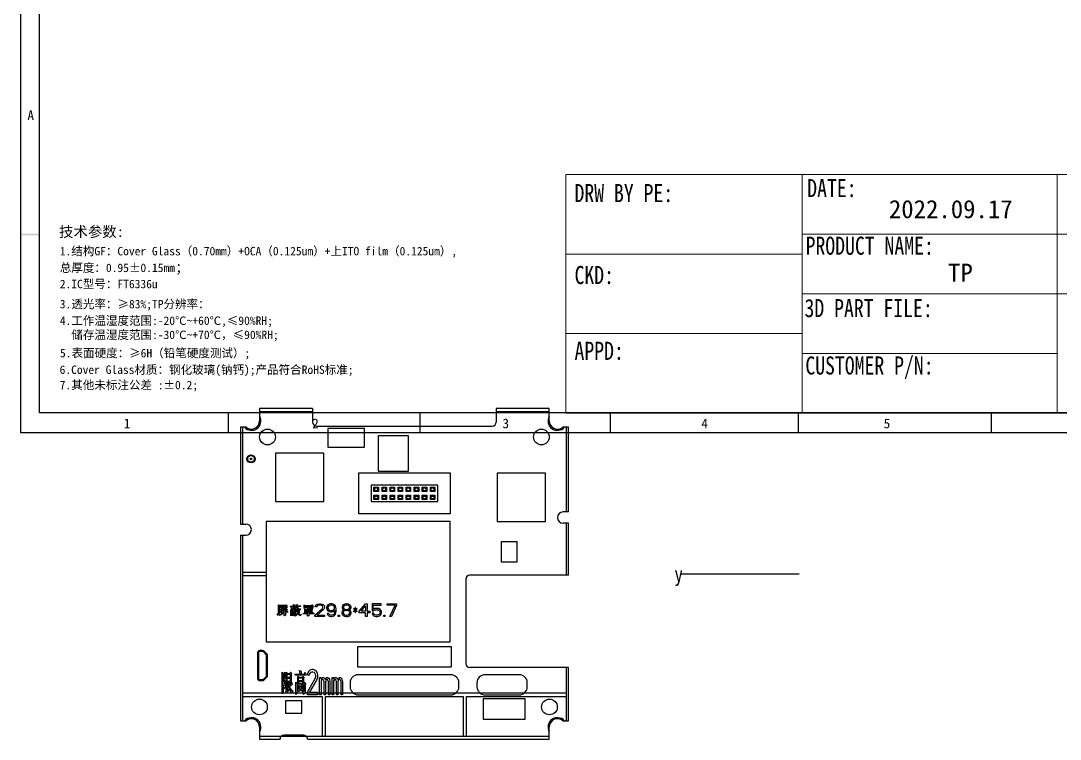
# Model space of a CAD drawing. Extents: x -144 to 4730, y -3845 to 502.
# Drawn here: x 765 to 1023.1, y -30.6 to 147.7 of the extents above; entities that cross this region are included whole.
import ezdxf
from ezdxf.enums import TextEntityAlignment as Align

# ---------------------------------------------------------------- set-up
doc = ezdxf.new("R2010")
doc.units = 0
doc.header["$LTSCALE"] = 15
doc.header["$MEASUREMENT"] = 0
doc.layers.get('0').update_dxf_attribs({"linetype": 'CONTINUOUS'})
for name, color, linetype in [('02___PRT_ALL_AXES', 7, 'CONTINUOUS'), ('03___PRT_ALL_CURVES', 7, 'CONTINUOUS'), ('05___PRT_ALL_DTM_CSYS', 7, 'CONTINUOUS'), ('dim', 3, 'CONTINUOUS'), ('Format', 7, 'CONTINUOUS')]:
    doc.layers.add(name, color=color, linetype=linetype)
doc.styles.add('Arial 4.5', font='宋体.ttf', dxfattribs={"height": 2.7})
doc.styles.get("Standard").update_dxf_attribs({"font": 'txt', "width": 0.8})
doc.styles.add('TEXTSTYLE_2', font='txt', dxfattribs={"width": 0.8})
doc.styles.add('宋体', font='宋体.ttf')

msp = doc.modelspace()

# ---------------------------------------------------------------- linework, layer by layer
at = {"lineweight": 5}
for p, q in [((1244.139, 109.508), (900.366, 109.508)), ((900.366, 109.508), (900.366, 50.333))]:
    msp.add_line(p, q, dxfattribs=at)
at = {"color": 7, "linetype": 'Continuous'}
for p, q in [((824.332, 51.433), (824.332, 48.383)), ((837.482, 51.433), (824.332, 51.433)), ((837.482, 51.433), (837.482, 48.083)), ((883.082, 51.433), (883.082, 48.083)), ((896.232, 51.433), (883.082, 51.433)), ((896.232, 48.383), (896.232, 51.433)), ((819.582, 46.798), (819.582, 22.783)), ((820.982, 46.798), (819.582, 46.798)), ((838.482, 47.083), (882.082, 47.083)), ((841.232, 46.483), (841.232, 41.883)), ((850.332, 46.483), (841.232, 46.483)), ((850.332, 41.883), (850.332, 46.483)), ((900.982, 46.798), (899.582, 46.798)), ((900.982, 25.783), (900.982, 46.798)), ((853.782, 44.683), (853.782, 35.883)), ((861.282, 44.683), (853.782, 44.683)), ((861.282, 35.883), (861.282, 44.683)), ((841.232, 41.883), (850.332, 41.883)), ((828.282, 40.383), (828.282, 28.383)), ((840.282, 40.383), (828.282, 40.383)), ((840.282, 28.383), (840.282, 40.383)), ((853.782, 35.883), (861.282, 35.883)), ((883.282, 35.383), (883.282, 23.383)), ((895.282, 35.383), (883.282, 35.383)), ((895.282, 23.383), (895.282, 35.383)), ((852.032, 32.383), (852.032, 28.383)), ((868.532, 32.383), (852.032, 32.383)), ((852.71, 30.833), (852.71, 31.933)), ((852.91, 31.733), (852.71, 31.933)), ((852.71, 31.933), (853.81, 31.933)), ((852.91, 31.033), (852.71, 30.833)), ((852.91, 31.033), (852.91, 31.733)), ((852.91, 31.733), (853.61, 31.733)), ((853.61, 31.033), (852.91, 31.033)), ((853.61, 31.733), (853.81, 31.933)), ((853.61, 31.733), (853.61, 31.033)), ((853.61, 31.033), (853.81, 30.833)), ((853.81, 31.933), (853.81, 30.833)), ((854.71, 30.833), (854.71, 31.933)), ((854.91, 31.733), (854.71, 31.933)), ((854.71, 31.933), (855.81, 31.933)), ((854.91, 31.033), (854.71, 30.833)), ((854.91, 31.033), (854.91, 31.733)), ((854.91, 31.733), (855.61, 31.733)), ((855.61, 31.033), (854.91, 31.033)), ((855.61, 31.733), (855.81, 31.933)), ((855.61, 31.733), (855.61, 31.033)), ((855.61, 31.033), (855.81, 30.833)), ((855.81, 31.933), (855.81, 30.833)), ((856.71, 30.833), (856.71, 31.933)), ((856.91, 31.733), (856.71, 31.933)), ((856.71, 31.933), (857.81, 31.933)), ((856.91, 31.033), (856.71, 30.833)), ((856.91, 31.033), (856.91, 31.733)), ((856.91, 31.733), (857.61, 31.733)), ((857.61, 31.033), (856.91, 31.033)), ((857.61, 31.733), (857.81, 31.933)), ((857.61, 31.733), (857.61, 31.033)), ((857.61, 31.033), (857.81, 30.833)), ((857.81, 31.933), (857.81, 30.833)), ((858.71, 30.833), (858.71, 31.933)), ((858.91, 31.733), (858.71, 31.933)), ((858.71, 31.933), (859.81, 31.933)), ((858.91, 31.033), (858.71, 30.833)), ((858.91, 31.033), (858.91, 31.733)), ((858.91, 31.733), (859.61, 31.733)), ((859.61, 31.033), (858.91, 31.033)), ((859.61, 31.733), (859.81, 31.933)), ((859.61, 31.733), (859.61, 31.033)), ((859.61, 31.033), (859.81, 30.833)), ((859.81, 31.933), (859.81, 30.833)), ((860.71, 30.833), (860.71, 31.933)), ((860.91, 31.733), (860.71, 31.933)), ((860.71, 31.933), (861.81, 31.933)), ((860.91, 31.033), (860.71, 30.833)), ((860.91, 31.033), (860.91, 31.733)), ((860.91, 31.733), (861.61, 31.733)), ((861.61, 31.033), (860.91, 31.033)), ((861.61, 31.733), (861.81, 31.933)), ((861.61, 31.733), (861.61, 31.033)), ((861.61, 31.033), (861.81, 30.833)), ((861.81, 31.933), (861.81, 30.833)), ((862.71, 30.833), (862.71, 31.933)), ((862.91, 31.733), (862.71, 31.933)), ((862.71, 31.933), (863.81, 31.933)), ((862.91, 31.033), (862.71, 30.833)), ((862.91, 31.033), (862.91, 31.733)), ((862.91, 31.733), (863.61, 31.733)), ((863.61, 31.033), (862.91, 31.033)), ((863.61, 31.733), (863.81, 31.933)), ((863.61, 31.733), (863.61, 31.033)), ((863.61, 31.033), (863.81, 30.833)), ((863.81, 31.933), (863.81, 30.833)), ((864.71, 30.833), (864.71, 31.933)), ((864.91, 31.733), (864.71, 31.933)), ((864.71, 31.933), (865.81, 31.933)), ((864.91, 31.033), (864.71, 30.833)), ((864.91, 31.033), (864.91, 31.733)), ((864.91, 31.733), (865.61, 31.733)), ((865.61, 31.033), (864.91, 31.033)), ((865.61, 31.733), (865.81, 31.933)), ((865.61, 31.733), (865.61, 31.033)), ((865.61, 31.033), (865.81, 30.833)), ((865.81, 31.933), (865.81, 30.833)), ((866.71, 30.833), (866.71, 31.933)), ((866.91, 31.733), (866.71, 31.933)), ((866.71, 31.933), (867.81, 31.933)), ((866.91, 31.033), (866.71, 30.833)), ((866.91, 31.033), (866.91, 31.733)), ((866.91, 31.733), (867.61, 31.733)), ((867.61, 31.033), (866.91, 31.033)), ((867.61, 31.733), (867.81, 31.933)), ((867.61, 31.733), (867.61, 31.033)), ((867.61, 31.033), (867.81, 30.833)), ((867.81, 31.933), (867.81, 30.833)), ((868.532, 28.383), (868.532, 32.383)), ((853.81, 30.833), (852.71, 30.833)), ((852.71, 28.833), (852.71, 29.933)), ((852.91, 29.733), (852.71, 29.933)), ((852.71, 29.933), (853.81, 29.933)), ((852.91, 29.033), (852.71, 28.833)), ((853.81, 28.833), (852.71, 28.833)), ((852.91, 29.033), (852.91, 29.733)), ((852.91, 29.733), (853.61, 29.733)), ((853.61, 29.033), (852.91, 29.033)), ((853.61, 29.733), (853.81, 29.933)), ((853.61, 29.733), (853.61, 29.033)), ((853.61, 29.033), (853.81, 28.833)), ((853.81, 29.933), (853.81, 28.833)), ((855.81, 30.833), (854.71, 30.833)), ((854.71, 28.833), (854.71, 29.933)), ((854.91, 29.733), (854.71, 29.933)), ((854.71, 29.933), (855.81, 29.933)), ((854.91, 29.033), (854.71, 28.833)), ((855.81, 28.833), (854.71, 28.833)), ((854.91, 29.033), (854.91, 29.733)), ((854.91, 29.733), (855.61, 29.733)), ((855.61, 29.033), (854.91, 29.033)), ((855.61, 29.733), (855.81, 29.933)), ((855.61, 29.733), (855.61, 29.033)), ((855.61, 29.033), (855.81, 28.833)), ((855.81, 29.933), (855.81, 28.833)), ((857.81, 30.833), (856.71, 30.833)), ((856.71, 28.833), (856.71, 29.933)), ((856.91, 29.733), (856.71, 29.933)), ((856.71, 29.933), (857.81, 29.933)), ((856.91, 29.033), (856.71, 28.833)), ((857.81, 28.833), (856.71, 28.833)), ((856.91, 29.033), (856.91, 29.733)), ((856.91, 29.733), (857.61, 29.733)), ((857.61, 29.033), (856.91, 29.033)), ((857.61, 29.733), (857.81, 29.933)), ((857.61, 29.733), (857.61, 29.033)), ((857.61, 29.033), (857.81, 28.833)), ((857.81, 29.933), (857.81, 28.833)), ((859.81, 30.833), (858.71, 30.833)), ((858.71, 28.833), (858.71, 29.933)), ((858.91, 29.733), (858.71, 29.933)), ((858.71, 29.933), (859.81, 29.933)), ((858.91, 29.033), (858.71, 28.833)), ((859.81, 28.833), (858.71, 28.833)), ((858.91, 29.033), (858.91, 29.733)), ((858.91, 29.733), (859.61, 29.733)), ((859.61, 29.033), (858.91, 29.033)), ((859.61, 29.733), (859.81, 29.933)), ((859.61, 29.733), (859.61, 29.033)), ((859.61, 29.033), (859.81, 28.833)), ((859.81, 29.933), (859.81, 28.833)), ((861.81, 30.833), (860.71, 30.833)), ((860.71, 28.833), (860.71, 29.933)), ((860.91, 29.733), (860.71, 29.933)), ((860.71, 29.933), (861.81, 29.933)), ((860.91, 29.033), (860.71, 28.833)), ((861.81, 28.833), (860.71, 28.833)), ((860.91, 29.033), (860.91, 29.733)), ((860.91, 29.733), (861.61, 29.733)), ((861.61, 29.033), (860.91, 29.033)), ((861.61, 29.733), (861.81, 29.933)), ((861.61, 29.733), (861.61, 29.033)), ((861.61, 29.033), (861.81, 28.833)), ((861.81, 29.933), (861.81, 28.833)), ((863.81, 30.833), (862.71, 30.833)), ((862.71, 28.833), (862.71, 29.933)), ((862.91, 29.733), (862.71, 29.933)), ((862.71, 29.933), (863.81, 29.933)), ((862.91, 29.033), (862.71, 28.833)), ((863.81, 28.833), (862.71, 28.833)), ((862.91, 29.033), (862.91, 29.733)), ((862.91, 29.733), (863.61, 29.733)), ((863.61, 29.033), (862.91, 29.033)), ((863.61, 29.733), (863.81, 29.933)), ((863.61, 29.733), (863.61, 29.033)), ((863.61, 29.033), (863.81, 28.833)), ((863.81, 29.933), (863.81, 28.833)), ((865.81, 30.833), (864.71, 30.833)), ((864.71, 28.833), (864.71, 29.933)), ((864.71, 29.933), (865.81, 29.933)), ((864.91, 29.733), (864.71, 29.933)), ((864.91, 29.033), (864.71, 28.833)), ((865.81, 28.833), (864.71, 28.833)), ((864.91, 29.033), (864.91, 29.733)), ((864.91, 29.733), (865.61, 29.733)), ((865.61, 29.033), (864.91, 29.033)), ((865.61, 29.733), (865.81, 29.933)), ((865.61, 29.733), (865.61, 29.033)), ((865.61, 29.033), (865.81, 28.833)), ((865.81, 29.933), (865.81, 28.833)), ((867.81, 30.833), (866.71, 30.833)), ((866.71, 28.833), (866.71, 29.933)), ((866.71, 29.933), (867.81, 29.933)), ((866.91, 29.733), (866.71, 29.933)), ((866.91, 29.033), (866.71, 28.833)), ((867.81, 28.833), (866.71, 28.833)), ((866.91, 29.033), (866.91, 29.733)), ((866.91, 29.733), (867.61, 29.733)), ((867.61, 29.033), (866.91, 29.033)), ((867.61, 29.733), (867.81, 29.933)), ((867.61, 29.733), (867.61, 29.033)), ((867.61, 29.033), (867.81, 28.833)), ((867.81, 29.933), (867.81, 28.833)), ((828.282, 28.383), (840.282, 28.383)), ((852.032, 28.383), (868.532, 28.383)), ((825.932, 23.383), (825.932, -6.417)), ((871.632, 23.383), (825.932, 23.383)), ((871.632, -6.417), (871.632, 23.383)), ((883.282, 23.383), (895.282, 23.383)), ((900.982, 25.783), (899.682, 25.783)), ((819.582, 22.783), (820.882, 22.783)), ((900.982, 22.983), (899.682, 22.983)), ((900.982, 10.083), (900.982, 22.983)), ((819.582, 19.983), (819.582, -26.032)), ((819.582, 19.983), (820.882, 19.983)), ((888.282, 18.383), (884.282, 18.383)), ((884.282, 18.383), (884.282, 13.383)), ((888.282, 13.383), (888.282, 18.383)), ((884.282, 13.383), (888.282, 13.383)), ((875.482, 9.083), (875.482, -11.817)), ((900.982, 10.083), (876.482, 10.083)), ((825.932, -6.417), (871.632, -6.417)), ((871.982, -7.692), (848.582, -7.692)), ((848.582, -7.692), (848.582, -12.692)), ((871.982, -12.692), (871.982, -7.692)), ((823.832, -9.117), (823.832, -15.567)), ((824.082, -9.117), (824.082, -15.567)), ((825.074, -8.617), (824.332, -8.617)), ((825.074, -8.867), (824.332, -8.867)), ((825.958, -9.647), (825.251, -8.94)), ((826.135, -9.47), (825.428, -8.763)), ((826.032, -14.86), (826.032, -9.824)), ((826.282, -14.86), (826.282, -9.824)), ((848.582, -12.692), (871.982, -12.692)), ((900.982, -12.817), (876.482, -12.817)), ((900.982, -26.032), (900.982, -12.817)), ((825.251, -15.743), (825.958, -15.036)), ((825.428, -15.92), (826.135, -15.213)), ((871.782, -14.617), (848.782, -14.617)), ((888.782, -14.617), (880.282, -14.617)), ((824.332, -15.817), (825.074, -15.817)), ((824.332, -16.067), (825.074, -16.067)), ((846.782, -16.617), (846.782, -17.617)), ((873.782, -17.617), (873.782, -16.617)), ((878.282, -16.617), (878.282, -17.617)), ((890.782, -17.617), (890.782, -16.617)), ((848.782, -19.617), (871.782, -19.617)), ((890.282, -20.617), (879.782, -20.617)), ((879.782, -20.617), (879.782, -25.617)), ((880.282, -19.617), (888.782, -19.617)), ((890.282, -25.617), (890.282, -20.617)), ((834.782, -21.117), (830.782, -21.117)), ((830.782, -21.117), (830.782, -24.117)), ((834.782, -24.117), (834.782, -21.117)), ((830.782, -24.117), (834.782, -24.117)), ((879.782, -25.617), (890.282, -25.617)), ((819.582, -26.032), (820.982, -26.032)), ((824.332, -27.617), (824.332, -30.617)), ((896.232, -30.617), (896.232, -27.617)), ((899.582, -26.032), (900.982, -26.032)), ((824.332, -30.617), (829.382, -30.617)), ((835.182, -29.617), (830.382, -29.617)), ((836.182, -30.617), (896.232, -30.617))]:
    msp.add_line(p, q, dxfattribs=at)
at = {"color": 5}
msp.add_line((900.366, 50.333), (1244.139, 50.333), dxfattribs=at)
for p, q in [((911.403, 45.457), (911.403, 50.333)), ((958.079, 45.457), (958.079, 50.333)), ((1006.034, 45.457), (1006.034, 50.333))]:
    msp.add_line(p, q)
at = {"lineweight": 5}
for points in [[(959.047, 109.508), (959.047, 50.333)], [(1022.352, 109.508), (1022.352, 50.333)], [(1086.34, 94.714), (959.047, 94.714)], [(959.047, 89.783), (900.366, 89.783)], [(1244.139, 79.92), (959.047, 79.92)], [(959.047, 70.058), (900.366, 70.058)], [(1022.352, 65.127), (959.047, 65.127)]]:
    msp.add_lwpolyline(points, dxfattribs=at)
at = {"color": 7, "linetype": 'Continuous'}
for centre, radius, start, end in [((822.282, 48.383), 2.05, 230.6433, 0), ((838.482, 48.083), 1, 180, 270), ((882.082, 48.083), 1, 270, 0), ((898.282, 48.383), 2.05, 180, 309.3567), ((899.682, 24.383), 1.4, 90, 270), ((820.882, 21.383), 1.4, 270, 90), ((876.482, 9.083), 1, 90, 180), ((824.332, -9.117), 0.5, 90, 180), ((824.332, -9.117), 0.25, 90, 180), ((825.074, -9.117), 0.5, 45, 90), ((825.074, -9.117), 0.25, 45, 90), ((825.782, -9.824), 0.25, 0, 45), ((825.782, -9.824), 0.5, 0, 45), ((876.482, -11.817), 1, 180, 270), ((825.782, -14.86), 0.25, 315, 0), ((825.782, -14.86), 0.5, 315, 0), ((848.782, -16.617), 2, 90, 180), ((871.782, -16.617), 2, 0, 90), ((880.282, -16.617), 2, 90, 180), ((888.782, -16.617), 2, 0, 90), ((824.332, -15.567), 0.5, 180, 270), ((824.332, -15.567), 0.25, 180, 270), ((825.074, -15.567), 0.25, 270, 315), ((825.074, -15.567), 0.5, 270, 315), ((848.782, -17.617), 2, 180, 270), ((871.782, -17.617), 2, 270, 0), ((880.282, -17.617), 2, 180, 270), ((888.782, -17.617), 2, 270, 0), ((822.282, -27.617), 2.05, 0, 129.3567), ((898.282, -27.617), 2.05, 50.6433, 180), ((830.382, -30.617), 1, 90, 180), ((835.182, -30.617), 1, 0, 90)]:
    msp.add_arc(centre, radius, start, end, dxfattribs=at)
at = {"layer": '02___PRT_ALL_AXES', "color": 7, "linetype": 'Continuous'}
for centre, radius in [((826.282, 44.383), 1.95), ((894.282, 44.383), 1.95), ((822.182, 38.933), 1), ((822.182, 38.933), 0.825), ((822.182, 38.933), 0.225), ((824.282, -22.617), 1.95), ((896.282, -22.617), 1.95)]:
    msp.add_circle(centre, radius, dxfattribs=at)
at = {"layer": '03___PRT_ALL_CURVES', "color": 4, "linetype": 'Continuous'}
for p, q in [((824.332, 50.633), (824.332, 49.532)), ((837.482, 50.633), (824.332, 50.633)), ((896.232, 50.633), (883.082, 50.633)), ((896.232, 49.532), (896.232, 50.633)), ((820.032, 46.798), (820.032, 22.783)), ((820.547, 46.798), (820.032, 46.798)), ((900.532, 46.798), (900.016, 46.798)), ((900.532, 25.783), (900.532, 46.798)), ((848.932, 25.283), (848.932, 35.483)), ((848.932, 35.483), (871.632, 35.483)), ((871.632, 35.483), (871.632, 25.283)), ((871.632, 25.283), (848.932, 25.283)), ((900.532, 10.083), (900.532, 22.983)), ((820.032, 19.983), (820.032, -26.032)), ((825.932, 10.783), (820.032, 10.783)), ((820.032, 9.983), (825.932, 9.983)), ((829.041, 1.041), (829.041, 2.747)), ((829.041, 2.747), (829.292, 2.646)), ((829.292, 2.646), (830.797, 2.646)), ((830.797, 2.646), (830.847, 2.747)), ((830.847, 2.747), (830.897, 2.747)), ((830.897, 2.747), (831.148, 2.596)), ((831.148, 2.596), (831.148, 2.546)), ((832.753, 2.395), (832.753, 2.797)), ((832.753, 2.797), (833.054, 2.646)), ((833.054, 2.646), (833.004, 2.596)), ((833.004, 2.596), (833.004, 2.395)), ((833.455, 2.395), (833.455, 2.797)), ((833.455, 2.797), (833.756, 2.696)), ((833.756, 2.646), (833.706, 2.546)), ((833.756, 2.696), (833.756, 2.646)), ((834.157, 2.395), (834.308, 2.596)), ((834.308, 2.596), (834.558, 2.345)), ((835.361, 1.844), (835.361, 2.696)), ((835.361, 2.696), (835.562, 2.596)), ((835.562, 2.596), (837.217, 2.596)), ((837.217, 2.596), (837.317, 2.747)), ((837.317, 2.747), (837.367, 2.696)), ((837.367, 2.696), (837.568, 2.546)), ((838.201, 2.527), (838.465, 2.796)), ((838.465, 2.796), (838.728, 2.93)), ((838.794, 2.594), (838.596, 2.459)), ((838.728, 2.93), (839.189, 2.997)), ((839.123, 2.661), (838.794, 2.594)), ((839.386, 2.661), (839.123, 2.661)), ((839.189, 2.997), (839.452, 2.997)), ((839.715, 2.594), (839.386, 2.661)), ((839.452, 2.997), (839.847, 2.93)), ((839.913, 2.459), (839.715, 2.594)), ((839.847, 2.93), (840.11, 2.796)), ((840.11, 2.796), (840.374, 2.527)), ((841.295, 2.728), (841.098, 2.459)), ((841.625, 2.93), (841.295, 2.728)), ((841.69, 2.594), (841.493, 2.459)), ((841.954, 2.997), (841.625, 2.93)), ((841.888, 2.661), (841.69, 2.594)), ((842.349, 2.661), (841.888, 2.661)), ((842.283, 2.997), (841.954, 2.997)), ((842.612, 2.93), (842.283, 2.997)), ((842.546, 2.594), (842.349, 2.661)), ((842.744, 2.459), (842.546, 2.594)), ((842.941, 2.728), (842.612, 2.93)), ((843.139, 2.459), (842.941, 2.728)), ((845.114, 2.728), (844.916, 2.527)), ((845.443, 2.93), (845.114, 2.728)), ((845.509, 2.594), (845.245, 2.392)), ((845.772, 2.997), (845.443, 2.93)), ((845.772, 2.661), (845.509, 2.594)), ((846.035, 2.997), (845.772, 2.997)), ((846.035, 2.661), (845.772, 2.661)), ((846.365, 2.93), (846.035, 2.997)), ((846.299, 2.594), (846.035, 2.661)), ((846.562, 2.392), (846.299, 2.594)), ((846.694, 2.728), (846.365, 2.93)), ((846.891, 2.527), (846.694, 2.728)), ((849.064, 1.182), (850.644, 2.997)), ((850.644, 2.997), (851.039, 2.997)), ((851.039, 2.997), (851.039, 1.182)), ((852.224, 2.997), (852.224, 1.249)), ((854.462, 2.997), (852.224, 2.997)), ((852.553, 1.585), (852.553, 2.661)), ((852.553, 2.661), (854.462, 2.661)), ((854.462, 2.661), (854.462, 2.997)), ((855.976, 2.997), (858.346, 2.997)), ((855.976, 2.661), (855.976, 2.997)), ((857.951, 2.661), (855.976, 2.661)), ((856.635, -0.163), (857.951, 2.661)), ((858.346, 2.661), (857.03, -0.163)), ((858.346, 2.997), (858.346, 2.661)), ((828.69, 0.188), (828.991, 0.64)), ((828.74, 0.138), (828.69, 0.188)), ((828.79, 0.138), (828.74, 0.138)), ((829.091, 0.439), (828.79, 0.138)), ((828.991, 0.64), (829.041, 1.041)), ((829.242, 0.79), (829.091, 0.439)), ((829.191, 0.188), (829.543, 0.339)), ((829.191, 0.138), (829.191, 0.188)), ((829.242, 0.088), (829.191, 0.138)), ((829.292, 1.292), (829.242, 0.79)), ((829.693, 0.239), (829.242, 0.088)), ((829.292, 2.145), (829.292, 2.496)), ((829.292, 2.496), (830.797, 2.496)), ((830.797, 2.145), (829.292, 2.145)), ((829.292, 2.044), (829.292, 1.292)), ((830.546, 2.044), (829.292, 2.044)), ((829.392, 0.941), (829.342, 1.041)), ((829.342, 1.041), (829.844, 1.041)), ((829.844, 0.941), (829.392, 0.941)), ((829.492, 1.442), (829.442, 1.543)), ((829.442, 1.543), (829.944, 1.543)), ((829.844, 1.442), (829.492, 1.442)), ((829.543, 0.339), (829.743, 0.489)), ((829.793, 1.894), (829.693, 1.994)), ((829.693, 1.994), (829.743, 1.994)), ((829.894, 0.389), (829.693, 0.239)), ((829.743, 1.994), (830.044, 1.894)), ((829.743, 0.489), (829.793, 0.69)), ((829.894, 1.693), (829.793, 1.894)), ((829.793, 0.69), (829.844, 0.941)), ((829.844, 1.041), (829.844, 1.442)), ((829.944, 1.543), (829.894, 1.693)), ((829.994, 0.59), (829.894, 0.389)), ((830.094, 0.891), (829.994, 0.59)), ((830.044, 1.894), (830.144, 1.844)), ((830.144, 1.743), (830.044, 1.543)), ((830.044, 1.543), (830.345, 1.543)), ((830.094, 1.041), (830.094, 1.442)), ((830.094, 1.442), (830.445, 1.442)), ((830.445, 1.041), (830.094, 1.041)), ((830.445, 0.891), (830.094, 0.891)), ((830.144, 1.844), (830.144, 1.743)), ((830.345, 1.543), (830.546, 2.044)), ((830.445, 1.442), (830.445, 1.041)), ((830.445, 0.088), (830.445, 0.891)), ((830.496, 0.038), (830.445, 0.088)), ((830.797, 1.844), (830.496, 1.543)), ((830.496, 1.543), (830.847, 1.543)), ((830.746, 0.188), (830.496, 0.038)), ((830.596, 2.044), (830.797, 1.894)), ((830.797, 2.044), (830.596, 2.044)), ((830.746, 1.442), (830.746, 1.041)), ((831.198, 1.442), (830.746, 1.442)), ((830.746, 1.041), (830.997, 1.041)), ((830.746, 0.941), (830.746, 0.188)), ((831.398, 0.941), (830.746, 0.941)), ((830.797, 2.496), (830.797, 2.145)), ((830.797, 1.994), (830.797, 2.044)), ((830.847, 1.944), (830.797, 1.994)), ((830.797, 1.894), (830.797, 1.844)), ((831.098, 1.994), (830.847, 1.944)), ((830.847, 1.543), (830.997, 1.743)), ((830.997, 1.743), (831.047, 1.743)), ((830.997, 1.041), (831.148, 1.192)), ((831.047, 1.743), (831.198, 1.493)), ((831.148, 2.546), (831.098, 2.446)), ((831.098, 2.446), (831.098, 1.994)), ((831.148, 1.192), (831.398, 0.941)), ((831.198, 1.493), (831.198, 1.442)), ((832, 2.295), (831.9, 2.395)), ((831.9, 2.395), (832.753, 2.395)), ((832.753, 2.295), (832, 2.295)), ((832.051, 0.038), (832.051, 1.593)), ((832.051, 1.593), (832.251, 1.543)), ((832.101, 0.038), (832.051, 0.038)), ((832.201, 1.944), (832.101, 2.044)), ((832.101, 2.044), (832.151, 2.044)), ((832.251, 0.088), (832.101, 0.038)), ((832.151, 2.044), (832.402, 1.894)), ((832.201, 1.794), (832.201, 1.944)), ((832.301, 1.693), (832.201, 1.794)), ((832.251, 1.543), (832.602, 1.543)), ((832.251, 1.392), (832.251, 0.64)), ((832.602, 1.392), (832.251, 1.392)), ((832.251, 0.64), (832.351, 1.242)), ((832.251, 0.54), (832.251, 0.088)), ((832.301, 0.54), (832.251, 0.54)), ((832.301, 1.593), (832.301, 1.693)), ((832.351, 1.543), (832.301, 1.593)), ((832.602, 1.141), (832.301, 0.54)), ((832.452, 1.643), (832.351, 1.543)), ((832.351, 1.242), (832.602, 1.141)), ((832.402, 1.894), (832.502, 1.794)), ((832.502, 1.743), (832.452, 1.643)), ((832.502, 1.794), (832.502, 1.743)), ((832.602, 1.543), (832.602, 2.094)), ((832.602, 2.094), (832.753, 2.044)), ((832.602, -0.012), (832.602, 1.392)), ((832.803, 0.088), (832.602, -0.012)), ((832.753, 2.044), (832.753, 2.295)), ((832.803, 1.994), (832.953, 2.094)), ((832.853, 1.994), (832.803, 1.994)), ((832.803, 1.894), (832.853, 1.944)), ((832.803, 1.543), (832.803, 1.894)), ((833.054, 1.543), (832.803, 1.543)), ((832.803, 1.392), (832.803, 0.088)), ((833.054, 1.392), (832.803, 1.392)), ((832.803, 1.141), (832.853, 1.192)), ((832.853, 0.941), (832.803, 1.141)), ((832.803, 0.339), (832.853, 0.389)), ((832.853, 0.289), (832.803, 0.339)), ((832.853, 1.543), (833.054, 2.044)), ((832.853, 1.944), (832.853, 1.994)), ((832.853, 1.192), (833.054, 0.891)), ((832.903, 0.64), (832.853, 0.941)), ((832.853, 0.389), (833.054, 0.389)), ((832.953, 0.239), (832.853, 0.289)), ((832.953, 0.59), (832.903, 0.64)), ((832.953, 2.094), (833.004, 2.295)), ((833.304, 1.894), (832.953, 1.543)), ((833.004, 0.59), (832.953, 0.59)), ((833.004, 0.188), (832.953, 0.239)), ((833.004, 2.395), (833.455, 2.395)), ((833.004, 2.295), (833.455, 2.295)), ((833.054, 0.64), (833.004, 0.59)), ((833.054, 0.088), (833.004, 0.188)), ((833.054, 2.044), (833.304, 1.894)), ((833.154, 1.643), (833.054, 1.543)), ((833.054, 0.389), (833.054, 1.392)), ((833.054, -0.062), (833.054, 0.088)), ((833.304, 0.038), (833.054, -0.062)), ((833.405, 1.442), (833.154, 1.643)), ((833.154, 0.138), (833.304, 0.289)), ((833.455, 0.289), (833.154, 0.138)), ((833.304, 1.342), (833.405, 1.442)), ((833.304, 0.289), (833.304, 1.342)), ((833.355, 1.141), (833.304, 1.091)), ((833.304, 1.091), (833.355, 1.041)), ((833.505, 0.138), (833.304, 0.038)), ((833.555, 1.743), (833.355, 1.141)), ((833.355, 1.041), (833.405, 1.091)), ((833.405, 1.091), (833.555, 1.292)), ((833.455, 2.295), (833.455, 1.994)), ((833.455, 1.994), (833.605, 2.044)), ((833.806, 0.64), (833.455, 0.289)), ((833.756, 0.289), (833.505, 0.138)), ((833.605, 1.994), (833.555, 1.743)), ((833.555, 1.292), (833.656, 1.041)), ((833.605, 2.044), (833.605, 1.994)), ((833.706, 2.546), (833.656, 2.395)), ((833.656, 2.395), (834.157, 2.395)), ((833.656, 2.295), (833.656, 2.094)), ((834.558, 2.295), (833.656, 2.295)), ((833.656, 2.094), (833.906, 1.994)), ((833.656, 1.442), (833.706, 1.543)), ((833.706, 1.292), (833.656, 1.442)), ((833.656, 1.041), (833.706, 0.841)), ((833.706, 1.543), (834.007, 1.543)), ((833.806, 1.041), (833.706, 1.292)), ((833.706, 0.841), (833.806, 0.64)), ((833.856, 1.844), (833.756, 1.643)), ((833.756, 1.643), (834.207, 1.643)), ((833.906, 0.439), (833.756, 0.289)), ((833.906, 0.891), (833.806, 1.041)), ((833.906, 1.994), (833.856, 1.844)), ((833.957, 1.141), (833.906, 0.891)), ((834.358, 0.038), (833.906, 0.439)), ((834.007, 1.543), (833.957, 1.141)), ((834.157, 0.941), (834.007, 0.64)), ((834.007, 0.64), (834.157, 0.54)), ((834.258, 1.543), (834.157, 0.941)), ((834.157, 0.54), (834.308, 0.389)), ((834.207, 1.643), (834.308, 1.794)), ((834.558, 1.543), (834.258, 1.543)), ((834.308, 1.794), (834.558, 1.543)), ((834.308, 0.389), (834.508, 0.289)), ((834.408, 0.138), (834.358, 0.038)), ((834.609, 0.239), (834.408, 0.138)), ((834.508, 0.289), (834.609, 0.289)), ((834.558, 2.345), (834.558, 2.295)), ((834.609, 0.289), (834.609, 0.239)), ((835.11, 0.489), (835.06, 0.59)), ((835.06, 0.59), (836.214, 0.59)), ((836.214, 0.489), (835.11, 0.489)), ((835.411, 1.794), (835.361, 1.844)), ((835.662, 1.894), (835.411, 1.794)), ((835.511, 0.74), (835.511, 1.643)), ((835.511, 1.643), (835.762, 1.543)), ((835.562, 0.69), (835.511, 0.74)), ((835.762, 0.74), (835.562, 0.69)), ((835.662, 2.094), (835.662, 2.446)), ((835.662, 2.446), (836.013, 2.446)), ((836.013, 2.094), (835.662, 2.094)), ((835.662, 1.994), (835.662, 1.894)), ((836.264, 1.994), (835.662, 1.994)), ((835.762, 1.543), (836.264, 1.543)), ((835.762, 1.192), (835.762, 1.392)), ((835.762, 1.392), (837.016, 1.392)), ((837.016, 1.192), (835.762, 1.192)), ((835.762, 0.941), (835.762, 1.091)), ((835.762, 1.091), (837.016, 1.091)), ((837.016, 0.941), (835.762, 0.941)), ((835.762, 0.79), (835.762, 0.74)), ((836.214, 0.79), (835.762, 0.79)), ((836.013, 2.446), (836.013, 2.094)), ((836.214, 2.094), (836.214, 2.446)), ((836.214, 2.446), (836.615, 2.446)), ((836.615, 2.094), (836.214, 2.094)), ((836.214, 0.59), (836.214, 0.79)), ((836.214, -0.012), (836.214, 0.489)), ((836.264, 1.543), (836.264, 1.994)), ((836.515, 0.038), (836.264, -0.062)), ((836.364, 1.994), (836.565, 1.944)), ((837.267, 1.994), (836.364, 1.994)), ((836.515, 0.79), (836.515, 0.59)), ((837.016, 0.79), (836.515, 0.79)), ((836.515, 0.59), (837.267, 0.59)), ((836.515, 0.489), (836.515, 0.038)), ((837.769, 0.489), (836.515, 0.489)), ((836.565, 1.944), (836.565, 1.794)), ((836.565, 1.794), (837.117, 1.794)), ((836.565, 1.543), (836.565, 1.643)), ((836.565, 1.643), (837.066, 1.643)), ((837.016, 1.543), (836.565, 1.543)), ((836.615, 2.446), (836.615, 2.094)), ((836.816, 2.094), (836.816, 2.446)), ((836.816, 2.446), (837.267, 2.446)), ((837.267, 2.094), (836.816, 2.094)), ((837.066, 1.643), (837.016, 1.543)), ((837.016, 1.392), (837.016, 1.192)), ((837.016, 1.091), (837.016, 0.941)), ((837.016, 0.74), (837.016, 0.79)), ((837.066, 0.69), (837.016, 0.74)), ((837.267, 0.79), (837.066, 0.69)), ((837.117, 1.794), (837.267, 1.944)), ((837.167, 1.643), (837.418, 1.493)), ((837.518, 1.643), (837.167, 1.643)), ((837.267, 2.446), (837.267, 2.094)), ((837.267, 1.944), (837.267, 1.994)), ((837.267, 1.944), (837.518, 1.693)), ((837.317, 1.944), (837.267, 1.944)), ((837.418, 1.493), (837.267, 1.342)), ((837.267, 1.342), (837.267, 0.79)), ((837.267, 0.59), (837.468, 0.79)), ((837.518, 1.994), (837.317, 1.944)), ((837.468, 0.79), (837.518, 0.79)), ((837.568, 2.546), (837.518, 2.446)), ((837.518, 2.446), (837.518, 1.994)), ((837.518, 1.693), (837.518, 1.643)), ((837.518, 0.79), (837.819, 0.54)), ((837.819, 0.54), (837.769, 0.489)), ((838.07, 0.174), (839.913, 1.854)), ((838.07, -0.163), (838.07, 0.174)), ((838.135, 2.258), (838.201, 2.527)), ((838.465, 2.258), (838.135, 2.258)), ((838.596, 2.459), (838.465, 2.258)), ((840.242, 1.653), (838.596, 0.174)), ((838.596, 0.174), (840.44, 0.174)), ((840.045, 2.258), (839.913, 2.459)), ((839.913, 1.854), (840.045, 2.123)), ((840.045, 2.123), (840.045, 2.258)), ((840.374, 1.854), (840.242, 1.653)), ((840.374, 2.527), (840.44, 2.258)), ((840.44, 2.123), (840.374, 1.854)), ((840.44, 2.258), (840.44, 2.123)), ((840.44, 0.174), (840.44, -0.163)), ((841.098, 2.459), (840.966, 2.123)), ((840.966, 2.123), (840.966, 1.854)), ((840.966, 1.854), (841.098, 1.518)), ((841.098, 1.518), (841.295, 1.249)), ((841.098, 0.577), (841.164, 0.375)), ((841.427, 0.577), (841.098, 0.577)), ((841.164, 0.375), (841.361, 0.106)), ((841.361, 2.258), (841.295, 2.056)), ((841.295, 2.056), (841.295, 1.922)), ((841.295, 1.922), (841.361, 1.72)), ((841.295, 1.249), (841.625, 1.048)), ((841.493, 2.459), (841.361, 2.258)), ((841.361, 1.72), (841.493, 1.518)), ((841.361, 0.106), (841.69, -0.095)), ((841.559, 0.375), (841.427, 0.577)), ((841.493, 1.518), (841.69, 1.384)), ((841.756, 0.241), (841.559, 0.375)), ((841.625, 1.048), (841.954, 0.98)), ((841.69, 1.384), (841.888, 1.316)), ((841.954, 0.174), (841.756, 0.241)), ((841.888, 1.316), (842.349, 1.316)), ((841.954, 0.98), (842.283, 0.98)), ((842.349, 0.174), (841.954, 0.174)), ((842.283, 0.98), (842.612, 1.048)), ((842.349, 1.316), (842.546, 1.384)), ((842.546, 0.241), (842.349, 0.174)), ((842.546, 1.384), (842.744, 1.518)), ((842.744, 0.375), (842.546, 0.241)), ((842.612, 1.048), (843.007, 1.316)), ((842.612, -0.095), (842.941, 0.106)), ((842.875, 2.258), (842.744, 2.459)), ((842.744, 1.518), (842.875, 1.72)), ((842.875, 0.577), (842.744, 0.375)), ((842.941, 2.056), (842.875, 2.258)), ((842.875, 1.72), (842.941, 1.922)), ((842.941, 0.779), (842.875, 0.577)), ((842.941, 1.922), (842.941, 2.056)), ((843.007, 1.182), (842.941, 0.779)), ((842.941, 0.106), (843.139, 0.375)), ((843.007, 1.316), (843.007, 1.182)), ((843.27, 2.123), (843.139, 2.459)), ((843.139, 0.375), (843.27, 0.711)), ((843.336, 1.653), (843.27, 2.123)), ((843.27, 0.711), (843.336, 1.182)), ((843.336, 1.182), (843.336, 1.653)), ((843.863, -0.163), (843.863, 0.174)), ((843.863, 0.174), (844.192, 0.174)), ((844.192, 0.174), (844.192, -0.163)), ((844.85, 1.182), (844.719, 0.846)), ((844.719, 0.846), (844.719, 0.644)), ((844.719, 0.644), (844.85, 0.308)), ((844.916, 2.527), (844.785, 2.191)), ((844.785, 2.191), (844.785, 1.989)), ((844.785, 1.989), (844.916, 1.72)), ((845.114, 1.384), (844.85, 1.182)), ((844.85, 0.308), (845.048, 0.106)), ((844.916, 1.72), (845.114, 1.518)), ((845.245, 1.115), (845.048, 0.846)), ((845.048, 0.846), (845.048, 0.644)), ((845.048, 0.644), (845.245, 0.375)), ((845.048, 0.106), (845.377, -0.095)), ((845.245, 2.392), (845.114, 2.191)), ((845.114, 2.191), (845.114, 2.056)), ((845.114, 2.056), (845.245, 1.854)), ((845.114, 1.518), (845.245, 1.451)), ((845.245, 1.451), (845.114, 1.384)), ((845.245, 1.854), (845.509, 1.653)), ((845.509, 1.249), (845.245, 1.115)), ((845.245, 0.375), (845.509, 0.241)), ((845.509, 1.653), (845.772, 1.585)), ((845.772, 1.316), (845.509, 1.249)), ((845.509, 0.241), (845.772, 0.174)), ((845.772, 1.585), (846.035, 1.585)), ((846.035, 1.316), (845.772, 1.316)), ((845.772, 0.174), (846.035, 0.174)), ((846.035, 1.585), (846.299, 1.653)), ((846.299, 1.249), (846.035, 1.316)), ((846.035, 0.174), (846.299, 0.241)), ((846.299, 1.653), (846.562, 1.854)), ((846.562, 1.115), (846.299, 1.249)), ((846.299, 0.241), (846.562, 0.375)), ((846.43, -0.095), (846.76, 0.106)), ((846.694, 2.191), (846.562, 2.392)), ((846.562, 1.854), (846.694, 2.056)), ((846.562, 1.451), (846.694, 1.518)), ((846.694, 1.384), (846.562, 1.451)), ((846.76, 0.846), (846.562, 1.115)), ((846.562, 0.375), (846.76, 0.644)), ((846.694, 2.056), (846.694, 2.191)), ((846.694, 1.518), (846.891, 1.72)), ((846.957, 1.182), (846.694, 1.384)), ((846.76, 0.644), (846.76, 0.846)), ((846.76, 0.106), (846.957, 0.308)), ((847.023, 2.191), (846.891, 2.527)), ((846.891, 1.72), (847.023, 1.989)), ((847.089, 0.846), (846.957, 1.182)), ((846.957, 0.308), (847.089, 0.644)), ((847.023, 1.989), (847.023, 2.191)), ((847.089, 0.644), (847.089, 0.846)), ((847.681, 1.922), (847.615, 1.854)), ((847.615, 1.854), (848.01, 1.451)), ((848.01, 1.451), (847.615, 1.048)), ((847.615, 1.048), (847.681, 0.98)), ((848.01, 1.585), (847.681, 1.922)), ((847.681, 0.98), (848.01, 1.316)), ((848.01, 2.056), (848.01, 1.585)), ((848.142, 2.056), (848.01, 2.056)), ((848.01, 1.316), (848.01, 0.846)), ((848.01, 0.846), (848.142, 0.846)), ((848.142, 1.585), (848.142, 2.056)), ((848.471, 1.922), (848.142, 1.585)), ((848.142, 1.451), (848.537, 1.854)), ((848.537, 1.048), (848.142, 1.451)), ((848.142, 1.316), (848.471, 0.98)), ((848.142, 0.846), (848.142, 1.316)), ((848.537, 1.854), (848.471, 1.922)), ((848.471, 0.98), (848.537, 1.048)), ((849.064, 0.779), (849.064, 1.182)), ((850.644, 0.779), (849.064, 0.779)), ((849.525, 1.182), (850.644, 2.459)), ((850.644, 1.182), (849.525, 1.182)), ((850.644, 2.459), (850.644, 1.182)), ((850.644, -0.163), (850.644, 0.779)), ((851.039, 1.182), (851.697, 1.182)), ((851.039, 0.779), (851.039, -0.163)), ((851.697, 0.779), (851.039, 0.779)), ((851.697, 1.182), (851.697, 0.779)), ((852.224, 1.249), (852.685, 1.249)), ((852.224, 0.644), (852.355, 0.375)), ((852.619, 0.644), (852.224, 0.644)), ((852.355, 0.375), (852.553, 0.106)), ((852.882, 1.787), (852.553, 1.585)), ((852.553, 0.106), (852.882, -0.095)), ((852.75, 0.375), (852.619, 0.644)), ((852.685, 1.249), (852.948, 1.451)), ((852.948, 0.241), (852.75, 0.375)), ((853.211, 1.854), (852.882, 1.787)), ((852.948, 1.451), (853.211, 1.518)), ((853.211, 0.174), (852.948, 0.241)), ((853.606, 1.854), (853.211, 1.854)), ((853.211, 1.518), (853.606, 1.518)), ((853.606, 0.174), (853.211, 0.174)), ((853.935, 1.787), (853.606, 1.854)), ((853.606, 1.518), (853.87, 1.451)), ((853.87, 0.241), (853.606, 0.174)), ((853.87, 1.451), (854.067, 1.316)), ((854.067, 0.375), (853.87, 0.241)), ((854.265, 1.585), (853.935, 1.787)), ((853.935, -0.095), (854.265, 0.106)), ((854.067, 1.316), (854.199, 1.115)), ((854.199, 0.577), (854.067, 0.375)), ((854.199, 1.115), (854.265, 0.913)), ((854.265, 0.779), (854.199, 0.577)), ((854.462, 1.316), (854.265, 1.585)), ((854.265, 0.913), (854.265, 0.779)), ((854.265, 0.106), (854.462, 0.375)), ((854.594, 0.98), (854.462, 1.316)), ((854.462, 0.375), (854.594, 0.711)), ((854.594, 0.711), (854.594, 0.98)), ((855.12, 0.174), (855.45, 0.174)), ((855.12, -0.163), (855.12, 0.174)), ((855.45, 0.174), (855.45, -0.163)), ((836.264, -0.062), (836.214, -0.012)), ((840.44, -0.163), (838.07, -0.163)), ((841.69, -0.095), (842.02, -0.163)), ((842.02, -0.163), (842.283, -0.163)), ((842.283, -0.163), (842.612, -0.095)), ((844.192, -0.163), (843.863, -0.163)), ((845.377, -0.095), (845.706, -0.163)), ((845.706, -0.163), (846.101, -0.163)), ((846.101, -0.163), (846.43, -0.095)), ((851.039, -0.163), (850.644, -0.163)), ((852.882, -0.095), (853.211, -0.163)), ((853.211, -0.163), (853.606, -0.163)), ((853.606, -0.163), (853.935, -0.095)), ((855.45, -0.163), (855.12, -0.163)), ((857.03, -0.163), (856.635, -0.163)), ((900.532, -26.032), (900.532, -12.817)), ((829.882, -13.981), (830.144, -14.283)), ((829.882, -19.315), (829.882, -13.981)), ((830.144, -14.283), (830.46, -14.283)), ((830.144, -17.403), (830.144, -14.484)), ((830.144, -14.484), (830.46, -14.484)), ((830.46, -14.484), (830.249, -15.792)), ((830.723, -14.686), (830.355, -15.792)), ((830.46, -14.283), (830.565, -13.981)), ((830.565, -13.981), (830.617, -13.981)), ((830.617, -13.981), (830.88, -14.384)), ((830.88, -14.484), (830.723, -14.686)), ((830.88, -13.981), (831.143, -14.283)), ((830.88, -18.711), (830.88, -13.981)), ((831.143, -14.283), (831.879, -14.283)), ((831.143, -15.289), (831.143, -14.484)), ((831.143, -14.484), (831.879, -14.484)), ((831.879, -15.289), (831.143, -15.289)), ((831.879, -14.283), (831.984, -13.981)), ((831.879, -14.484), (831.879, -15.289)), ((831.984, -13.981), (832.037, -13.981)), ((832.037, -13.981), (832.247, -14.283)), ((832.247, -14.384), (832.142, -14.585)), ((832.142, -14.585), (832.142, -16.497)), ((832.247, -14.283), (832.247, -14.384)), ((833.193, -14.686), (833.088, -14.484)), ((833.088, -14.484), (835.453, -14.484)), ((835.874, -14.686), (833.193, -14.686)), ((833.771, -14.987), (834.034, -15.189)), ((833.771, -16.598), (833.771, -14.987)), ((833.981, -16.094), (833.981, -15.39)), ((833.981, -15.39), (834.98, -15.39)), ((834.034, -15.189), (834.928, -15.189)), ((834.244, -13.579), (834.507, -13.679)), ((834.244, -13.679), (834.244, -13.579)), ((834.297, -13.88), (834.244, -13.679)), ((834.349, -14.384), (834.297, -13.88)), ((834.402, -14.484), (834.349, -14.384)), ((834.507, -13.679), (834.612, -13.78)), ((834.612, -13.78), (834.665, -14.082)), ((834.665, -14.182), (834.612, -14.484)), ((834.665, -14.082), (834.665, -14.182)), ((834.928, -15.189), (835.033, -14.987)), ((834.98, -15.39), (834.98, -16.094)), ((835.033, -14.987), (835.295, -15.289)), ((835.295, -15.39), (835.19, -15.591)), ((835.295, -15.289), (835.295, -15.39)), ((835.453, -14.484), (835.558, -14.082)), ((835.558, -14.082), (835.611, -14.082)), ((835.611, -14.082), (835.874, -14.686)), ((836.258, -14.76), (836.327, -14.221)), ((836.603, -14.76), (836.258, -14.76)), ((836.327, -14.221), (836.603, -13.681)), ((836.603, -13.681), (836.879, -13.412)), ((836.741, -14.356), (836.603, -14.76)), ((836.948, -14.086), (836.741, -14.356)), ((836.879, -13.412), (837.362, -13.277)), ((837.293, -13.951), (836.948, -14.086)), ((837.569, -13.951), (837.293, -13.951)), ((837.362, -13.277), (837.638, -13.277)), ((837.914, -14.086), (837.569, -13.951)), ((837.638, -13.277), (838.052, -13.412)), ((838.121, -14.356), (837.914, -14.086)), ((838.052, -13.412), (838.328, -13.681)), ((838.259, -14.76), (838.121, -14.356)), ((838.121, -15.57), (838.259, -15.03)), ((838.259, -15.03), (838.259, -14.76)), ((838.328, -13.681), (838.604, -14.221)), ((838.604, -14.221), (838.673, -14.76)), ((838.673, -15.03), (838.604, -15.57)), ((838.673, -14.76), (838.673, -15.03)), ((839.224, -15.3), (839.569, -15.3)), ((839.224, -19.617), (839.224, -15.3)), ((839.569, -15.3), (839.569, -15.705)), ((839.569, -15.705), (839.707, -15.435)), ((839.707, -15.435), (839.914, -15.3)), ((839.914, -15.3), (840.19, -15.3)), ((840.19, -15.3), (840.397, -15.435)), ((840.397, -15.435), (840.604, -15.84)), ((840.604, -15.84), (840.811, -15.435)), ((840.811, -15.435), (841.018, -15.3)), ((841.018, -15.3), (841.294, -15.3)), ((841.294, -15.3), (841.501, -15.435)), ((841.501, -15.435), (841.639, -15.705)), ((842.329, -15.3), (842.674, -15.3)), ((842.329, -19.617), (842.329, -15.3)), ((842.674, -15.3), (842.674, -15.705)), ((842.674, -15.705), (842.812, -15.435)), ((842.812, -15.435), (843.019, -15.3)), ((843.019, -15.3), (843.295, -15.3)), ((843.295, -15.3), (843.502, -15.435)), ((843.502, -15.435), (843.709, -15.84)), ((843.709, -15.84), (843.916, -15.435)), ((843.916, -15.435), (844.123, -15.3)), ((844.123, -15.3), (844.399, -15.3)), ((844.399, -15.3), (844.606, -15.435)), ((844.606, -15.435), (844.744, -15.705)), ((830.46, -17.403), (830.144, -17.403)), ((830.249, -17.604), (830.144, -17.503)), ((830.144, -17.503), (830.144, -19.113)), ((830.249, -15.792), (830.249, -15.893)), ((830.249, -15.893), (830.46, -16.296)), ((830.355, -17.805), (830.249, -17.604)), ((830.355, -15.792), (830.617, -16.296)), ((830.355, -18.006), (830.355, -17.805)), ((830.407, -18.006), (830.355, -18.006)), ((830.565, -17.906), (830.407, -18.006)), ((830.46, -16.296), (830.512, -16.698)), ((830.565, -17), (830.46, -17.403)), ((830.512, -16.698), (830.565, -17)), ((830.723, -17.705), (830.565, -17.906)), ((830.617, -16.296), (830.775, -16.698)), ((830.775, -17.302), (830.723, -17.705)), ((830.775, -16.698), (830.828, -17)), ((830.828, -17), (830.775, -17.302)), ((831.143, -16.296), (831.143, -15.491)), ((831.143, -15.491), (831.879, -15.491)), ((831.879, -16.296), (831.143, -16.296)), ((831.143, -16.497), (831.143, -18.51)), ((831.353, -16.497), (831.143, -16.497)), ((831.406, -17), (831.353, -16.497)), ((831.564, -17.805), (831.406, -17)), ((831.458, -16.497), (831.564, -17)), ((831.879, -16.497), (831.458, -16.497)), ((831.564, -17), (831.669, -17.403)), ((831.826, -18.409), (831.564, -17.805)), ((831.669, -17.403), (832.142, -16.698)), ((832.142, -17.201), (831.721, -17.604)), ((831.721, -17.604), (831.879, -18.006)), ((831.879, -15.491), (831.879, -16.296)), ((831.879, -16.698), (831.879, -16.497)), ((831.931, -16.698), (831.879, -16.698)), ((831.879, -18.006), (832.247, -18.409)), ((832.142, -16.497), (831.931, -16.698)), ((832.142, -16.698), (832.194, -16.497)), ((832.299, -17.101), (832.142, -17.201)), ((832.194, -16.497), (832.247, -16.497)), ((832.247, -16.497), (832.405, -17)), ((832.405, -17), (832.299, -17.101)), ((833.351, -16.497), (833.613, -16.698)), ((833.351, -19.516), (833.351, -16.497)), ((833.613, -16.698), (835.295, -16.698)), ((833.613, -17), (833.613, -19.214)), ((835.348, -17), (833.613, -17)), ((833.981, -16.497), (833.771, -16.598)), ((833.929, -17.201), (834.192, -17.403)), ((833.929, -18.711), (833.929, -17.201)), ((834.98, -16.094), (833.981, -16.094)), ((834.98, -16.296), (833.981, -16.296)), ((833.981, -16.296), (833.981, -16.497)), ((834.192, -17.403), (834.717, -17.403)), ((834.192, -17.604), (834.717, -17.604)), ((834.192, -18.208), (834.192, -17.604)), ((834.717, -17.403), (834.822, -17.101)), ((834.717, -17.604), (834.717, -18.208)), ((834.822, -17.101), (834.822, -17.201)), ((834.822, -17.201), (835.138, -17.604)), ((834.98, -16.497), (834.98, -16.296)), ((835.033, -16.598), (834.98, -16.497)), ((835.19, -16.396), (835.033, -16.598)), ((835.085, -17.604), (835.033, -17.805)), ((835.033, -17.805), (835.033, -18.51)), ((835.138, -17.604), (835.085, -17.604)), ((835.19, -15.591), (835.19, -16.396)), ((835.295, -16.698), (835.401, -16.497)), ((835.348, -18.711), (835.348, -17)), ((835.401, -16.497), (835.716, -16.899)), ((835.716, -17), (835.611, -17.201)), ((835.611, -17.201), (835.611, -18.912)), ((835.716, -16.899), (835.716, -17)), ((836.189, -18.942), (838.121, -15.57)), ((838.466, -15.974), (836.741, -18.942)), ((838.604, -15.57), (838.466, -15.974)), ((839.707, -15.974), (839.569, -16.244)), ((839.569, -16.244), (839.569, -19.617)), ((839.914, -15.84), (839.707, -15.974)), ((840.052, -15.84), (839.914, -15.84)), ((840.19, -15.974), (840.052, -15.84)), ((840.259, -16.109), (840.19, -15.974)), ((840.328, -16.379), (840.259, -16.109)), ((840.328, -19.617), (840.328, -16.379)), ((840.742, -16.109), (840.673, -16.379)), ((840.673, -16.379), (840.673, -19.617)), ((840.811, -15.974), (840.742, -16.109)), ((840.949, -15.84), (840.811, -15.974)), ((841.156, -15.84), (840.949, -15.84)), ((841.294, -15.974), (841.156, -15.84)), ((841.363, -16.109), (841.294, -15.974)), ((841.432, -16.379), (841.363, -16.109)), ((841.432, -19.617), (841.432, -16.379)), ((841.639, -15.705), (841.777, -16.379)), ((841.777, -16.379), (841.777, -19.617)), ((842.812, -15.974), (842.674, -16.244)), ((842.674, -16.244), (842.674, -19.617)), ((843.019, -15.84), (842.812, -15.974)), ((843.157, -15.84), (843.019, -15.84)), ((843.295, -15.974), (843.157, -15.84)), ((843.364, -16.109), (843.295, -15.974)), ((843.433, -16.379), (843.364, -16.109)), ((843.433, -19.617), (843.433, -16.379)), ((843.847, -16.109), (843.778, -16.379)), ((843.778, -16.379), (843.778, -19.617)), ((843.916, -15.974), (843.847, -16.109)), ((844.054, -15.84), (843.916, -15.974)), ((844.261, -15.84), (844.054, -15.84)), ((844.399, -15.974), (844.261, -15.84)), ((844.468, -16.109), (844.399, -15.974)), ((844.537, -16.379), (844.468, -16.109)), ((844.537, -19.617), (844.537, -16.379)), ((844.744, -15.705), (844.882, -16.379)), ((844.882, -16.379), (844.882, -19.617)), ((900.532, -19.217), (820.032, -19.217)), ((820.032, -20.017), (839.882, -20.017)), ((829.987, -19.415), (829.882, -19.315)), ((830.144, -19.113), (829.987, -19.415)), ((830.985, -19.214), (830.828, -18.711)), ((830.828, -18.711), (830.88, -18.711)), ((831.09, -19.113), (830.985, -19.214)), ((831.353, -18.711), (831.09, -19.113)), ((831.143, -18.51), (831.669, -18.107)), ((831.669, -18.308), (831.353, -18.711)), ((831.669, -18.107), (831.669, -18.308)), ((832.299, -19.113), (831.826, -18.409)), ((832.247, -18.409), (832.562, -18.61)), ((832.457, -18.812), (832.299, -19.113)), ((832.615, -18.711), (832.457, -18.812)), ((832.562, -18.61), (832.615, -18.711)), ((833.613, -19.214), (833.351, -19.516)), ((833.981, -18.812), (833.929, -18.711)), ((834.192, -18.711), (833.981, -18.812)), ((834.717, -18.208), (834.192, -18.208)), ((834.717, -18.51), (834.192, -18.51)), ((834.192, -18.51), (834.192, -18.711)), ((834.77, -18.711), (834.717, -18.51)), ((834.822, -18.711), (834.77, -18.711)), ((835.033, -18.51), (834.822, -18.711)), ((834.928, -18.812), (834.98, -18.711)), ((834.98, -18.912), (834.928, -18.812)), ((834.98, -18.711), (835.348, -18.711)), ((835.085, -19.013), (834.98, -18.912)), ((835.138, -19.113), (835.085, -19.013)), ((835.243, -19.415), (835.138, -19.113)), ((835.558, -19.214), (835.243, -19.516)), ((835.243, -19.516), (835.243, -19.415)), ((835.611, -18.912), (835.558, -19.214)), ((836.189, -19.617), (836.189, -18.942)), ((838.673, -19.617), (836.189, -19.617)), ((836.741, -18.942), (838.673, -18.942)), ((838.673, -18.942), (838.673, -19.617)), ((839.569, -19.617), (839.224, -19.617)), ((839.882, -20.017), (839.882, -29.867)), ((840.673, -19.617), (840.328, -19.617)), ((840.682, -20.017), (874.882, -20.017)), ((840.682, -29.867), (840.682, -20.017)), ((841.777, -19.617), (841.432, -19.617)), ((842.674, -19.617), (842.329, -19.617)), ((843.778, -19.617), (843.433, -19.617)), ((844.882, -19.617), (844.537, -19.617)), ((874.882, -20.017), (874.882, -29.867)), ((875.682, -20.017), (900.532, -20.017)), ((875.682, -29.867), (875.682, -20.017)), ((820.032, -26.032), (820.547, -26.032)), ((900.016, -26.032), (900.532, -26.032)), ((824.332, -28.766), (824.332, -29.867)), ((824.332, -29.867), (896.232, -29.867)), ((896.232, -29.867), (896.232, -28.766))]:
    msp.add_line(p, q, dxfattribs=at)
for centre, start, end in [((822.282, 48.383), 222.41572, 29.26824), ((898.282, 48.383), 150.73176, 317.58428), ((822.282, -27.617), 330.73176, 137.58428), ((898.282, -27.617), 42.41572, 209.26824)]:
    msp.add_arc(centre, 2.35, start, end, dxfattribs=at)
at = {"layer": '05___PRT_ALL_DTM_CSYS', "color": 7, "linetype": 'Continuous'}
msp.add_line((928.835, 10.383), (958.235, 10.383), dxfattribs=at)
at = {"layer": 'Format'}
for p, q in [((765.028, 45.424), (765.028, 382.564)), ((769.675, 50.333), (769.675, 377.808)), ((1244.139, 50.333), (769.675, 50.333)), ((816.57, 45.457), (816.57, 50.333)), ((864.166, 45.457), (864.166, 50.333)), ((1248.824, 45.424), (765.028, 45.424))]:
    msp.add_line(p, q, dxfattribs=at)
msp.add_trace([(769.795, 94.452), (769.795, 94.812), (765.028, 94.452), (765.028, 94.812)], dxfattribs=at)

# ---------------------------------------------------------------- texts
at = {"color": 2, "lineweight": 5, "style": 'Arial 4.5'}
for s, p in [('2022.09.17', (995.914, 100.896)), ('TP', (998.311, 85.142))]:
    msp.add_text(s, height=4.5163, dxfattribs=at).set_placement(p, align=Align.MIDDLE)
for s, p in [('4', (933.999, 46.552)), ('5', (979.248, 46.552))]:
    msp.add_text(s, height=2.398).set_placement(p)
at = {"lineweight": 5, "char_height": 4.5, "attachment_point": 1}
for s, insert, width in [('{\\fSimSun|b0|i0|c134|p2;DATE:}', (960.281, 108.392), 33.34181), ('{\\fSimSun|b0|i0|c134|p2;DRW BY PE:}', (902.499, 107.154), 33.34181), ('{\\fSimSun|b0|i0|c134|p2;PRODUCT NAME:}', (959.87, 94.096), 43.309), ('{\\fSimSun|b0|i0|c134|p2;CKD:}', (902.499, 86.826), 33.34181), ('{\\fSimSun|b0|i0|c134|p2;3D PART FILE:}', (959.605, 78.618), 44.06601), ('{\\fSimSun|b0|i0|c134|p2;APPD:}', (902.499, 68.016), 18.46019), ('{\\fSimSun|b0|i0|c134|p2;CUSTOMER P/N:}', (959.807, 64.371), 43.81367)]:
    msp.add_mtext(s, dxfattribs=dict(at, insert=insert, width=width))
at = {"layer": '05___PRT_ALL_DTM_CSYS', "color": 9, "linetype": 'Continuous', "insert": (927.316, 12.282), "char_height": 3.797, "width": 3.0375, "attachment_point": 1, "line_spacing_factor": 0.9, "style": 'TEXTSTYLE_2'}
msp.add_mtext('y', dxfattribs=at)
at = {"layer": 'dim', "attachment_point": 1, "style": '宋体'}
for s, insert, char_height, width in [('技术参数:', (774.52, 96.638), 2.625, 21.8618), ('{\\H0.7678x;\\C1;1.结构GF：Cover Glass（0.70mm）+\\C3;OCA（0.125um）+上ITO film（0.125um）\\C1;,\\P总厚度：0.95%%P0.15mm\\H1.302x;;}', (774.708, 91.546), 2.73525, 145.39246), ('2.IC型号：{\\fSimSun|b1|i0|c134|p2;\\C1;FT6336u}', (774.708, 83.39), 2.1, 134.75767), ('3.透光率：≥83%;TP分辨率：', (774.708, 78.403), 2.1, 101.84817), ('4.工作温湿度范围:-20℃~{\\C1;+60℃,}≤90%RH;\\P  储存温湿度范围:-30℃~{\\C1;+70℃，}≤90%RH;', (774.708, 74.289), 2.1, 128.14206), ('5.表面硬度：≥6H（铅笔硬度测试）;', (774.756, 66.251), 2.1, 96.26065), ('6.Cover Glass材质：钢化玻璃(钠钙);产品符合RoHS标准;', (774.67, 62.126), 2.1, 114.61935), ('7.其他未标注公差 :±0.2;', (774.697, 58.326), 2.1, 91.93693)]:
    msp.add_mtext(s, dxfattribs=dict(at, insert=insert, char_height=char_height, width=width))
at = {"layer": 'Format'}
for s, p in [('A', (766.678, 123.01)), ('1', (790.6, 46.552)), ('2', (837.381, 46.552)), ('3', (884.617, 46.552))]:
    msp.add_text(s, height=2.398, dxfattribs=at).set_placement(p)

doc.saveas('drawing.dxf')
